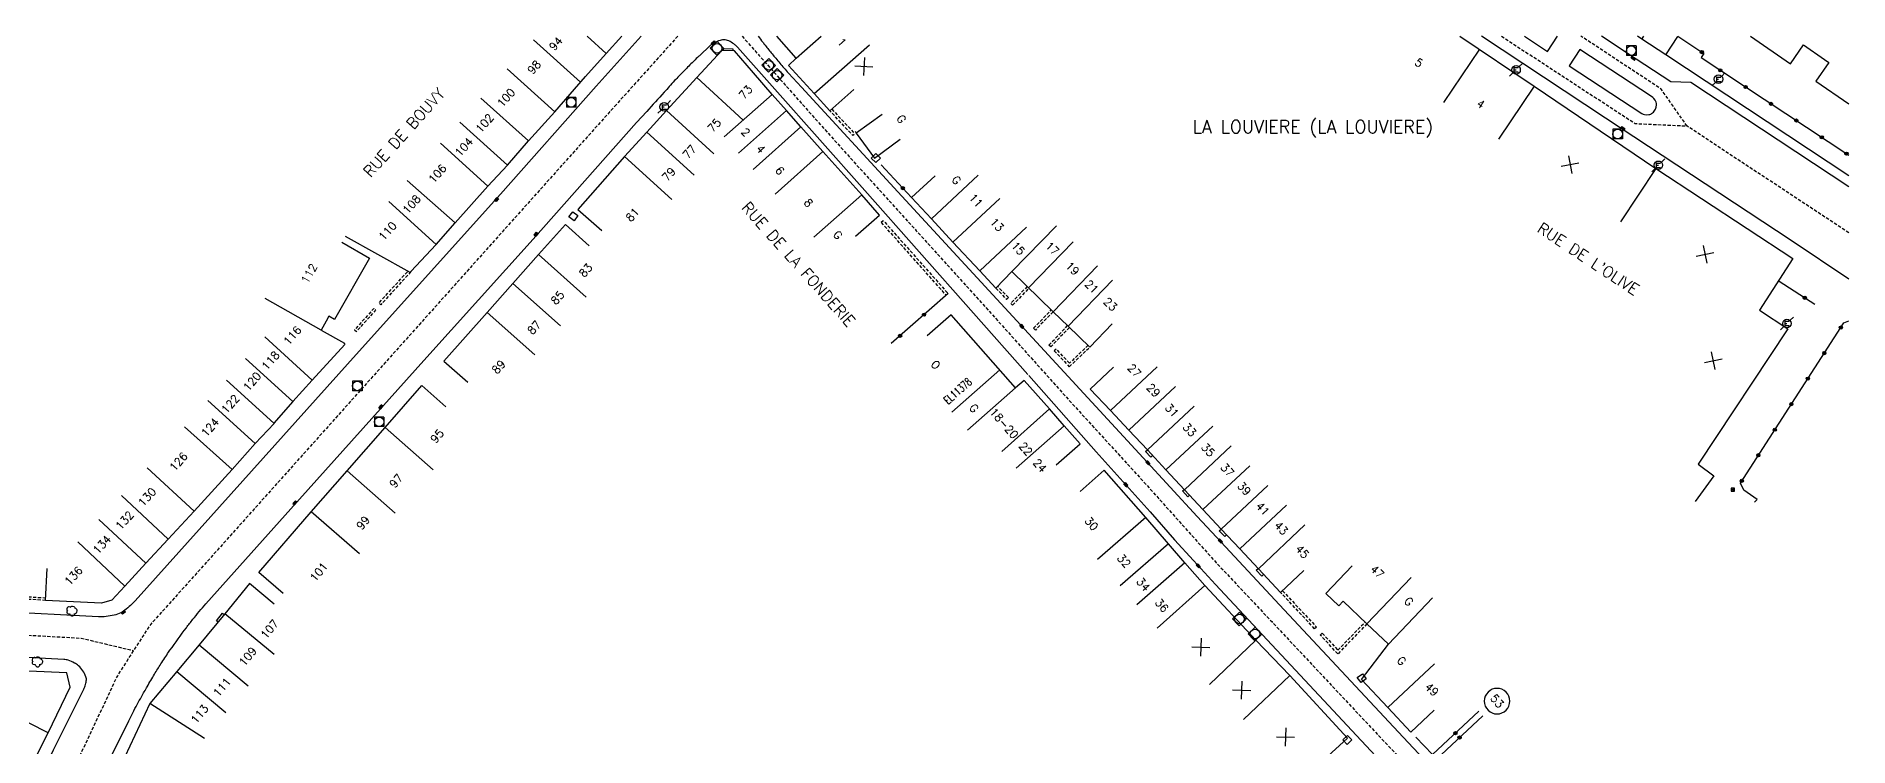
# Model space of a CAD drawing. Header units: millimetres. Extents: x 135999 to 137000, y 128000 to 129000.
# Drawn here: x 136716.9 to 137000, y 128889 to 129000 of the extents above; entities that cross this region are included whole.
import ezdxf
from ezdxf.enums import TextEntityAlignment as Align

# ---------------------------------------------------------------- set-up
doc = ezdxf.new("R2010")
doc.units = ezdxf.units.MM
doc.linetypes.add('DASHED', pattern=[0.75, 0.5, -0.25])
doc.layers.get('0').update_dxf_attribs({"linetype": 'CONTINUOUS'})
for name, color, linetype in [('W0001', 6, 'DASHED'), ('W0008', 7, 'CONTINUOUS'), ('W0100', 7, 'CONTINUOUS'), ('W0112', 1, 'DASHED'), ('W0300', 7, 'CONTINUOUS'), ('W0322', 7, 'CONTINUOUS'), ('W0330', 7, 'CONTINUOUS'), ('W0400', 7, 'CONTINUOUS'), ('W0420', 7, 'CONTINUOUS'), ('W0471', 7, 'CONTINUOUS'), ('W0980', 7, 'CONTINUOUS'), ('W0984', 7, 'CONTINUOUS'), ('W0989', 7, 'CONTINUOUS'), ('W0991', 7, 'CONTINUOUS'), ('W1102', 7, 'CONTINUOUS')]:
    doc.layers.add(name, color=color, linetype=linetype)
doc.styles.get("Standard").update_dxf_attribs({"font": 'romans.shx', "width": 0.85})

# ---------------------------------------------------------------- blocks, each defined once
blk = doc.blocks.new('T400')
for p, q in [((-0.15, 0.3), (0.15, 0.3)), ((-0.15, -0.25), (-0.15, 0.3)), ((-0.15, 0.15), (0.15, 0.15)), ((-0.15, 0), (0.15, 0)), ((0.15, 0.3), (0.15, -0.25)), ((-0.15, -0.15), (0.15, -0.15)), ((-0.15, -0.25), (-0.15, -0.3)), ((-0.15, -0.3), (0.15, -0.3)), ((0.15, -0.3), (0.15, -0.25))]:
    blk.add_line(p, q)
blk = doc.blocks.new('t112o')
at = {"color": 0, "linetype": 'Continuous'}
for p, q in [((-0.5, 0.5), (0.5, 0.5)), ((-0.5, -0.5), (-0.5, 0.5)), ((0.5, 0.5), (0.5, -0.5)), ((0.5, -0.5), (-0.5, -0.5))]:
    blk.add_line(p, q, dxfattribs=at)
blk = doc.blocks.new('T420')
for p, q in [((0.75, 0.75), (-0.75, 0.75)), ((-0.75, 0.75), (-0.75, -0.75)), ((0.75, 0.75), (0.75, -0.75)), ((0.75, -0.75), (-0.75, -0.75))]:
    blk.add_line(p, q)
blk.add_ellipse((0, 0), major_axis=(-0.53, 0.53), ratio=1, start_param=3.926991, end_param=10.210176)
blk = doc.blocks.new('T300')
for p, q in [((-0.8, 0.51), (-0.86, 0.34)), ((-0.86, 0.34), (-0.86, 0.17)), ((-0.86, 0.17), (-0.74, 0.06)), ((-0.69, 0.63), (-0.8, 0.51)), ((-0.8, -0.06), (-0.74, 0.06)), ((-0.74, 0.06), (-0.69, 0.11)), ((-0.57, 0.69), (-0.69, 0.63)), ((-0.46, 0.69), (-0.57, 0.69)), ((-0.29, 0.63), (-0.46, 0.69)), ((-0.29, 0.63), (-0.17, 0.74)), ((-0.23, 0.57), (-0.29, 0.63)), ((-0.17, 0.74), (-0.06, 0.8)), ((-0.06, 0.8), (0.06, 0.8)), ((0.06, 0.8), (0.23, 0.74)), ((0.23, 0.74), (0.34, 0.63)), ((0.34, 0.63), (0.4, 0.51)), ((0.46, 0.46), (0.34, 0.46)), ((0.4, 0.51), (0.4, 0.46)), ((0.57, 0.4), (0.46, 0.46)), ((0.57, 0.4), (0.69, 0.29)), ((0.69, 0.29), (0.74, 0.17)), ((0.74, 0.06), (0.69, -0.17)), ((0.74, 0.17), (0.74, 0.06)), ((-0.8, -0.17), (-0.8, -0.06)), ((-0.8, -0.23), (-0.8, -0.17)), ((-0.74, -0.34), (-0.8, -0.23)), ((-0.69, -0.4), (-0.74, -0.34)), ((-0.51, -0.46), (-0.69, -0.4)), ((-0.4, -0.46), (-0.51, -0.46)), ((-0.4, -0.46), (-0.34, -0.46)), ((-0.34, -0.46), (-0.34, -0.4)), ((-0.34, -0.51), (-0.34, -0.46)), ((-0.29, -0.63), (-0.34, -0.51)), ((-0.17, -0.74), (-0.29, -0.63)), ((-0.06, -0.8), (-0.17, -0.74)), ((0.06, -0.8), (-0.06, -0.8)), ((0.17, -0.74), (0.06, -0.8)), ((0.23, -0.69), (0.17, -0.74)), ((0.29, -0.46), (0.23, -0.46)), ((0.29, -0.63), (0.23, -0.69)), ((0.46, -0.4), (0.29, -0.46)), ((0.34, -0.51), (0.29, -0.63)), ((0.34, -0.51), (0.34, -0.46)), ((0.57, -0.34), (0.46, -0.4)), ((0.63, -0.29), (0.57, -0.34)), ((0.69, -0.17), (0.63, -0.29))]:
    blk.add_line(p, q)
blk = doc.blocks.new('t322o')
at = {"color": 0, "linetype": 'Continuous'}
for radius in [0.25, 0.15]:
    blk.add_circle((0, 0), radius, dxfattribs=at)
blk = doc.blocks.new('t991o')
at = {"color": 0, "linetype": 'Continuous'}
for p, q in [((-1, 1), (1, -1)), ((-1, -1), (1, 1))]:
    blk.add_line(p, q, dxfattribs=at)
blk = doc.blocks.new('T471')
for p, q in [((-0.333334, 0.333334), (-0.333334, -0.333334)), ((-0.333334, 0.333334), (0.333334, 0.333334)), ((-0.333334, 0), (0, 0)), ((0.500001, 0.500001), (1.000002, 1.000002)), ((-0.500001, -0.500001), (-1.000002, -1.000002)), ((-0.333334, -0.333334), (0.333334, -0.333334))]:
    blk.add_line(p, q)
blk.add_ellipse((0, 0), major_axis=(0.471405, 0.471405), ratio=1, start_param=5.4977871438, end_param=11.780972451)
blk = doc.blocks.new('t330o')
at = {"color": 0, "linetype": 'Continuous'}
for p, q in [((0.25, -0.25), (-0.25, 0.25)), ((-0.25, -0.25), (0.25, 0.25)), ((-0.25, 0.25), (-0.25, -0.25)), ((0.25, 0.25), (-0.25, 0.25)), ((0.25, -0.25), (0.25, 0.25)), ((-0.25, -0.25), (0.25, -0.25)), ((-0.25, -0.25), (-0.25, -0.25))]:
    blk.add_line(p, q, dxfattribs=at)

msp = doc.modelspace()

# ---------------------------------------------------------------- linework, layer by layer
at = {"layer": 'W0001', "flags": 128}
for points in [[(136817.07, 129000), (136807.48, 128989.34)], [(136827.13, 129000), (136829.76, 128997.03), (136837.46, 128988.32), (136844.57, 128980.38), (136854.34, 128969.62), (136867.3, 128955.29), (136878.47, 128942.83), (136890.15, 128930.06), (136901.19, 128917.74), (136909.86, 128908.53), (136926.78, 128890.5), (136942.12, 128874.17), (136950.79, 128865.05), (136959.37, 128856.57), (136975.1, 128840.8), (136998.65, 128817.5)], [(136945.76, 129000), (136966.65, 128986.36), (136974.73, 128985.98), (136970.7, 128991.75), (136958.17, 129000)], [(136807.48, 128989.34), (136742.47, 128916.71), (136734.58, 128907.94), (136729.53, 128900.08), (136723.42, 128887.05), (136697.82, 128835.4), (136674.89, 128789.73), (136668.08, 128778.35), (136660.92, 128768.49), (136638.46, 128737.32), (136635.65, 128732.75), (136633.3, 128728.17), (136631.3, 128721.71), (136621.67, 128692.43), (136620.38, 128685.04), (136619.79, 128678.35), (136616.85, 128639.73), (136616.62, 128630.74), (136617.09, 128622.52), (136620.38, 128599.4), (136624.84, 128576.15), (136630.01, 128560.23), (136634.82, 128546.73), (136635.35, 128537.18), (136633.94, 128526.18), (136631.11, 128509.17), (136629.8, 128503.35), (136628.72, 128500.25), (136622.64, 128492.47), (136615.47, 128482.01), (136598.88, 128475.92), (136591.23, 128470.01), (136583.58, 128479.57), (136581, 128481.82), (136577.78, 128483.78), (136573.22, 128485.28), (136557.61, 128488.65), (136554.13, 128490.2), (136552.97, 128495.85), (136561.89, 128499.53), (136621.16, 128490.31)], [(137000, 128969.27), (136995.73, 128972.1), (136974.73, 128985.98)], [(136687.89, 128907.93), (136723.88, 128905.96), (136732.06, 128904.01)]]:
    msp.add_lwpolyline(points, dxfattribs=at)
at = {"layer": 'W0008', "flags": 128}
for points in [[(136804.33, 128992.19), (136811.35, 129000)], [(137000, 128962.07), (136990.98, 128968.07), (136962.02, 128987.21), (136942.62, 129000)], [(136949.34, 129000), (136952.93, 128997.63)], [(136952.93, 128997.63), (136954.49, 129000)], [(137000, 128976.46), (136975.33, 128992.75), (136972.22, 128992.89), (136966.8, 128996.41), (136961.36, 129000)], [(137000, 128978.19), (136971.42, 128997.09), (136967.69, 128999.53), (136966.99, 129000)], [(136967.69, 128999.53), (136968, 129000)], [(136971.42, 128997.09), (136973.32, 128999.97)], [(136745.24, 128908.48), (136745, 128908.68), (136745.96, 128909.84), (136746.21, 128909.63)]]:
    msp.add_lwpolyline(points, dxfattribs=at)
for points in [[(136871.75, 128947.13), (136846.3, 128975.9), (136832.26, 128991.73), (136826.42, 128998.31, 0.053509), (136826.01, 128998.67, 0.031763), (136825.24, 128999.17, 0.096628), (136824.46, 128999.42, 0.101341), (136823.68, 128999.35, 0.056191), (136822.79, 128998.98, 0.058589), (136822.04, 128998.44), (136820.55, 128997.06, 0.008295), (136820.14, 128996.67, 0.002508), (136818.81, 128995.34, 0.003212), (136817.25, 128993.76, 0.007507), (136816.59, 128993.06, 0.001068), (136814.93, 128991.24, -0.000652), (136812.22, 128988.25), (136810.63, 128986.5)], [(136804.33, 128992.19), (136789.36, 128975.33), (136767.31, 128950.79), (136732.32, 128911.8, -0.023653), (136731.61, 128911.08, -0.020121), (136730.7, 128910.31, -0.065397), (136729.84, 128909.8, -0.057261), (136728.74, 128909.48, -0.023163), (136727.47, 128909.31, -0.033424), (136726.57, 128909.3), (136710.65, 128910.14), (136688.09, 128911.39)], [(136723.66, 128877.66), (136731.3, 128893.04, -0.007072), (136731.95, 128894.31, -0.003541), (136733.3, 128896.81, -0.005351), (136734.19, 128898.37, -0.004242), (136735.34, 128900.33, -0.006946), (136736.34, 128901.94, -0.006029), (136737.54, 128903.76, -0.008541), (136737.75, 128904.07, -0.000742), (136740.31, 128907.59, -0.012914), (136741.33, 128908.9, -0.006874), (136743.33, 128911.3), (136756.64, 128926.17), (136777.41, 128949.35), (136794.47, 128968.29), (136810.63, 128986.5)], [(136658.01, 128833.46), (136671.59, 128829.1), (136684.54, 128825.01, 0.060117), (136685.4, 128824.85, 0.052537), (136686.41, 128824.89, 0.087725), (136687.25, 128825.17, 0.075088), (136688.08, 128825.79, 0.024381), (136688.78, 128826.58, 0.054773), (136689.04, 128826.98), (136709.37, 128868.01), (136719.56, 128888.51), (136724.2, 128897.79, 0.039951), (136724.49, 128898.51, 0.038102), (136724.68, 128899.3, 0.121397), (136724.62, 128899.92, 0.069851), (136724.14, 128900.87, 0.052008), (136723.47, 128901.64, 0.069648), (136722.85, 128902.07, 0.038419), (136721.83, 128902.5, 0.066547), (136721.19, 128902.62), (136687.68, 128904.46)]]:
    msp.add_lwpolyline(points, format="xyb", dxfattribs=at)
at = {"layer": 'W0008'}
for points in [[(136825.74, 128997.75), (136825.74, 128997.99), (136824.15, 128998.02), (136824.15, 128997.77)], [(136871.9, 128947), (136882.43, 128935.09), (136890.86, 128925.7), (136894.68, 128921.31), (136897.64, 128918.07), (136901.09, 128914.35), (136926.79, 128886.81)], [(136891.26, 128934.47), (136890.98, 128934.22), (136890.15, 128935.11), (136890.43, 128935.37)], [(136897.02, 128928.29), (136896.77, 128928.05), (136895.9, 128928.95), (136896.16, 128929.2)], [(136902.79, 128922.1), (136902.53, 128921.85), (136901.66, 128922.74), (136901.95, 128923)], [(136908.6, 128915.91), (136908.33, 128915.66), (136907.45, 128916.57), (136907.73, 128916.84)]]:
    msp.add_lwpolyline(points, dxfattribs=at)
msp.add_lwpolyline([(136829.66, 129000, 0.00248), (136830.35, 128999.07, 0.00625), (136830.73, 128998.58, 0.001991), (136831.82, 128997.23, 0.003877), (136832.38, 128996.55, 0.004063), (136833.66, 128995.05, 0.007427), (136834.37, 128994.24), (136836.41, 128992.02), (136851.48, 128975.69), (136873.12, 128952.19), (136889.78, 128934.12), (136898.21, 128924.95), (136901.21, 128921.74), (136911.08, 128911.17), (136930.41, 128890.49), (136940.07, 128880.16, 0.00293)], format="xyb", dxfattribs=at)
at = {"layer": 'W0008', "flags": 128}
msp.add_lwpolyline([(136956.31, 128995.4), (136967.66, 128987.91), (136967.86, 128987.81), (136968.08, 128987.75), (136968.42, 128987.73), (136968.77, 128987.75), (136968.93, 128987.79), (136969.07, 128987.84), (136969.21, 128987.91), (136969.34, 128988.01), (136969.48, 128988.14), (136969.6, 128988.29), (136969.71, 128988.45), (136969.79, 128988.63), (136969.9, 128988.94), (136969.96, 128989.27), (136969.95, 128989.48), (136969.89, 128989.69), (136969.74, 128989.99), (136969.55, 128990.26), (136969.38, 128990.45), (136969.18, 128990.61), (136958, 128997.94)], close=True, dxfattribs=at)
at = {"layer": 'W0100', "flags": 128}
for points in [[(136802.66, 128993.71), (136805.91, 128997.3), (136808.34, 129000)], [(136844.85, 128968.76), (136848.6, 128972.06), (136845.81, 128975.23), (136839.76, 128981.99), (136836.32, 128985.84), (136834.05, 128988.39), (136831.82, 128990.92), (136828.91, 128994.29), (136825.94, 128997.74), (136823.94, 128997.78), (136820.08, 128993.54), (136815.33, 128988.4), (136812.25, 128985.03)], [(136844.56, 128991.68), (136840.84, 128988.34), (136838.4, 128991.05), (136838.4, 128991.05), (136834.37, 128995.41), (136835.57, 128996.56), (136832.54, 129000)], [(136939.25, 129000), (136950.87, 128992.19), (136969.87, 128979.34), (136991.28, 128965.25), (136986.06, 128957.21), (136990.5, 128954.28), (136976.48, 128933.12), (136976.48, 128933.12), (136978.94, 128931.34), (136976, 128927.29)], [(136984.64, 129000), (136990.9, 128995.69), (136992.93, 128998.65), (136996.23, 128996.38), (136996.9, 128995.92), (136994.86, 128992.97), (136994.86, 128992.97), (137000, 128989.43)], [(136765.12, 128968.75), (136775.2, 128963.15), (136775.39, 128963.22), (136779.36, 128967.46), (136782.29, 128970.84), (136787.42, 128976.57), (136790.46, 128979.87), (136793.77, 128983.65), (136797.88, 128988.21), (136802.66, 128993.71)], [(136849.01, 128987.79), (136844.97, 128984.84), (136847.8, 128980.97), (136851.83, 128983.92)], [(136812.25, 128985.03), (136808.76, 128981.2), (136801.47, 128972.93), (136805.22, 128969.63)], [(136884.92, 128955.05), (136881.47, 128951.44), (136878.06, 128954.7), (136875.71, 128956.96), (136869.27, 128963.22), (136866.76, 128960.64), (136864.24, 128963.36), (136860.06, 128967.83), (136856.69, 128971.46), (136853.61, 128974.78), (136857.28, 128978.18)], [(136803.25, 128967.27), (136799.52, 128970.6), (136795.31, 128965.89), (136791.3, 128961.38), (136787.29, 128956.86), (136780.55, 128949.24), (136784.3, 128945.93)], [(136764.58, 128967.81), (136768.92, 128965.33), (136763.44, 128955.74), (136762.57, 128956.24), (136762.14, 128955.48), (136761.35, 128954.09), (136765.04, 128952.07), (136764.95, 128951.91), (136765.06, 128951.84), (136759.96, 128946.26), (136756.94, 128942.91), (136753.97, 128939.53), (136754.02, 128939.49), (136751.06, 128936.36), (136747.45, 128932.29), (136741.55, 128925.78), (136737.48, 128921.4), (136733.97, 128917.67), (136730.7, 128914.1), (136728.66, 128911.89), (136727.05, 128911.42), (136718.33, 128911.86), (136718.58, 128916.85)], [(136876.19, 128933.03), (136879.93, 128936.34), (136877.45, 128939.15), (136875.17, 128941.76), (136871.21, 128946.23), (136869.85, 128945.08), (136859.77, 128956.49), (136856.02, 128953.18)], [(136914.9, 128916.52), (136911.25, 128913.09), (136907.77, 128916.8), (136904.86, 128919.89), (136901.97, 128922.98), (136899.11, 128926.05), (136896.21, 128929.15), (136893.31, 128932.25), (136890.43, 128935.36), (136887.54, 128938.43), (136884.65, 128941.53), (136881.52, 128944.87), (136885.16, 128948.29)], [(136755.43, 128912.95), (136751.64, 128916.21), (136759.8, 128925.71), (136765.41, 128932.09), (136771.36, 128938.87), (136777.1, 128945.41), (136780.86, 128942.11)], [(136935.22, 128894.68), (136931.57, 128891.27), (136928, 128895.1), (136923.9, 128899.48), (136928.08, 128905.02), (136924.74, 128908.2), (136921.02, 128911.73), (136920.32, 128911.01), (136918.33, 128912.92), (136922.45, 128917.26)], [(136754.05, 128911.29), (136750.19, 128914.47), (136746.32, 128909.76), (136742.29, 128904.93), (136738.82, 128900.75), (136734.62, 128895.72), (136729.93, 128885.75), (136727.33, 128880.15), (136725.77, 128874.45), (136725.05, 128871.61), (136726.34, 128868.93), (136742.79, 128851.09), (136741.99, 128850.37), (136744.35, 128847.78), (136746.68, 128845.17), (136748.95, 128842.67), (136751.12, 128840.25), (136753.38, 128837.76)], [(136673.87, 128831.01), (136685.06, 128827.35), (136687.38, 128828.31), (136692.38, 128838.34), (136695.27, 128844.09), (136697.91, 128849.42), (136700.61, 128854.81), (136704.2, 128861.94), (136705.98, 128865.5), (136707.74, 128869.04), (136709.49, 128872.64), (136711.89, 128877.21), (136714.14, 128881.8), (136716.77, 128887.28), (136718.7, 128891.18), (136722.14, 128898.28), (136721.66, 128900.52), (136708.53, 128901.12), (136708.3, 128896.13)]]:
    msp.add_lwpolyline(points, dxfattribs=at)
at = {"layer": 'W0100'}
msp.add_lwpolyline([(136918, 128886.96), (136921.68, 128890.34), (136912.7, 128900.11), (136907.37, 128905.62), (136899.4, 128914.18), (136896.31, 128917.73), (136893.74, 128920.68), (136890.17, 128924.81), (136883.67, 128932.19), (136879.92, 128928.88)], dxfattribs=at)
at = {"layer": 'W0112', "flags": 128}
for points in [[(136841.13, 128988.61), (136844.5, 128985.02), (136844.76, 128985.18), (136844.97, 128984.84), (136844.43, 128984.5), (136840.84, 128988.34)], [(136775.39, 128963.22), (136770.69, 128958.05), (136770.39, 128958.31), (136774.92, 128963.31)], [(136718.33, 128911.86), (136714.17, 128912.1), (136714.19, 128912.5), (136718.35, 128912.26)]]:
    msp.add_lwpolyline(points, dxfattribs=at)
for points in [[(136848.87, 128970.93), (136849.17, 128971.2), (136859.3, 128959.81), (136859, 128959.54)], [(136766.57, 128954.12), (136766.87, 128953.85), (136769.9, 128957.18), (136769.6, 128957.45)]]:
    msp.add_lwpolyline(points, close=True, dxfattribs=at)
at = {"layer": 'W0112'}
for points in [[(136866.76, 128960.64), (136868.44, 128958.88), (136868.73, 128959.16), (136867.05, 128960.91)], [(136871.67, 128960.89), (136869.1, 128958.25), (136869.39, 128957.97), (136871.95, 128960.61)], [(136875.72, 128956.96), (136872.94, 128954.1), (136872.65, 128954.37), (136875.43, 128957.23)], [(136878.26, 128954.5), (136875.33, 128951.47), (136875.05, 128951.74), (136877.97, 128954.78)], [(136881.19, 128951.73), (136878.26, 128948.92), (136876.19, 128951.13), (136875.9, 128950.86), (136878.24, 128948.35), (136881.47, 128951.44)], [(136911.55, 128913.37), (136916.85, 128907.69), (136916.56, 128907.42), (136911.25, 128913.09)], [(136924.74, 128908.2), (136920.19, 128903.5), (136917.45, 128906.44), (136917.75, 128906.72), (136920.2, 128904.08), (136924.45, 128908.48)]]:
    msp.add_lwpolyline(points, dxfattribs=at)
at = {"layer": 'W0322', "flags": 128}
for points in [[(136973.28, 129000), (136977.36, 128997.32), (136976.92, 128996.67), (137000, 128981.42)], [(136848.84, 128979.92), (136853.61, 128974.78)], [(136989.15, 128961.74), (136994.69, 128958.12)], [(136859.3, 128959.81), (136850.42, 128951.97)], [(136985.27, 128927.21), (136985.67, 128927.64), (136983.6, 128929.08), (136983.07, 128930.19), (136999.25, 128955.24), (137000, 128955.51)], [(136942.21, 128894.52), (136934.96, 128887.75), (136932.37, 128890.49)], [(136942.86, 128893.83), (136935.53, 128887), (136942.2, 128879.9)]]:
    msp.add_lwpolyline(points, dxfattribs=at)
at = {"layer": 'W1102', "flags": 128}
for points in [[(136794.52, 128999.43), (136801.89, 128992.82)], [(136805.91, 128997.3), (136802.93, 129000)], [(136835.57, 128996.56), (136839.48, 129000)], [(136838.4, 128991.05), (136847.04, 128998.66)], [(136942.3, 128997.96), (136936.72, 128989.66)], [(136790.44, 128994.89), (136797.88, 128988.21)], [(136820.08, 128993.54), (136827.28, 128986.88)], [(136950.87, 128992.19), (136945.28, 128983.9)], [(136786.33, 128990.33), (136793.77, 128983.65)], [(136831.82, 128990.92), (136824.34, 128984.27)], [(136783.02, 128986.55), (136790.46, 128979.87)], [(136815.33, 128988.4), (136822.69, 128981.64)], [(136834.05, 128988.39), (136826.57, 128981.75)], [(136787.42, 128976.57), (136780.02, 128983.29)], [(136812.25, 128985.03), (136819.65, 128978.3)], [(136836.32, 128985.84), (136828.86, 128979.18)], [(136808.76, 128981.2), (136816.16, 128974.47)], [(136839.76, 128981.99), (136832.31, 128975.33)], [(136782.29, 128970.84), (136774.79, 128977.45)], [(136856.69, 128971.46), (136864.01, 128978.27)], [(136969.87, 128979.34), (136964.32, 128971.02)], [(136845.81, 128975.23), (136838.33, 128968.59)], [(136860.06, 128967.83), (136867.38, 128974.64)], [(136779.36, 128967.46), (136771.93, 128974.16)], [(136864.24, 128963.36), (136871.55, 128970.16)], [(136869.27, 128963.22), (136876.24, 128970.39)], [(136871.86, 128960.71), (136878.83, 128967.88)], [(136795.31, 128965.89), (136802.77, 128959.24)], [(136875.71, 128956.96), (136882.67, 128964.14)], [(136798.78, 128954.74), (136791.3, 128961.38)], [(136878.06, 128954.7), (136884.98, 128961.91)], [(136761.35, 128954.09), (136752.64, 128959)], [(136787.29, 128956.86), (136794.77, 128950.23)], [(136759.96, 128946.26), (136752.58, 128953.01)], [(136756.94, 128942.91), (136749.56, 128949.66)], [(136753.97, 128939.53), (136746.59, 128946.28)], [(136867.4, 128947.86), (136859.9, 128941.24)], [(136884.65, 128941.53), (136891.96, 128948.36)], [(136869.85, 128945.08), (136862.35, 128938.46)], [(136887.54, 128938.43), (136894.84, 128945.26)], [(136751.06, 128936.36), (136743.68, 128943.11)], [(136875.17, 128941.76), (136867.68, 128935.13)], [(136890.43, 128935.36), (136897.74, 128942.19)], [(136747.45, 128932.29), (136740.01, 128938.96)], [(136771.36, 128938.87), (136778.88, 128932.27)], [(136877.45, 128939.15), (136869.96, 128932.53)], [(136893.31, 128932.25), (136900.64, 128939.06)], [(136896.21, 128929.15), (136903.51, 128935.98)], [(136734.18, 128932.54), (136741.55, 128925.78)], [(136765.41, 128932.09), (136772.92, 128925.49)], [(136899.11, 128926.05), (136906.42, 128932.87)], [(136901.97, 128922.98), (136909.27, 128929.81)], [(136737.48, 128921.4), (136730.18, 128928.23)], [(136904.86, 128919.89), (136912.15, 128926.74)], [(136733.97, 128917.67), (136726.64, 128924.47)], [(136767.35, 128919.15), (136759.8, 128925.71)], [(136890.17, 128924.81), (136882.64, 128918.23)], [(136907.77, 128916.8), (136915.05, 128923.65)], [(136730.7, 128914.1), (136723.37, 128921.01)], [(136893.74, 128920.68), (136886.19, 128914.13)], [(136896.31, 128917.73), (136888.77, 128911.16)], [(136924.74, 128908.2), (136931.62, 128915.45)], [(136899.4, 128914.18), (136891.97, 128907.49)], [(136928.08, 128905.02), (136934.97, 128912.27)], [(136754.02, 128903.39), (136746.32, 128909.76)], [(136742.29, 128904.93), (136749.98, 128898.53)], [(136907.37, 128905.62), (136900.12, 128898.73)], [(136928, 128895.1), (136935.31, 128901.92)], [(136738.82, 128900.75), (136746.5, 128894.35)], [(136912.7, 128900.11), (136905.43, 128893.25)], [(136718.7, 128891.18), (136709.78, 128895.71)], [(136743.12, 128890.3), (136734.62, 128895.72)]]:
    msp.add_lwpolyline(points, dxfattribs=at)
msp.add_lwpolyline([(136947.07, 128896.11), (136947.03, 128896.5), (136946.91, 128896.87), (136946.73, 128897.22), (136946.48, 128897.52), (136946.18, 128897.77), (136945.83, 128897.96), (136945.46, 128898.07), (136945.07, 128898.11), (136944.68, 128898.07), (136944.3, 128897.96), (136943.96, 128897.77), (136943.65, 128897.52), (136943.4, 128897.22), (136943.22, 128896.87), (136943.11, 128896.5), (136943.07, 128896.11), (136943.11, 128895.72), (136943.22, 128895.34), (136943.4, 128895), (136943.65, 128894.69), (136943.96, 128894.44), (136944.3, 128894.26), (136944.68, 128894.15), (136945.07, 128894.11), (136945.46, 128894.15), (136945.83, 128894.26), (136946.18, 128894.44), (136946.48, 128894.69), (136946.73, 128895), (136946.91, 128895.34), (136947.03, 128895.72)], close=True, dxfattribs=at)

# ---------------------------------------------------------------- block references
at = {"layer": 'W0112'}
for p, rotation in [((136848.02, 128980.96), 315.4084278752775), ((136800.78, 128971.88), 232.6028391916232), ((136923.92, 128899.7), 307.2290900476498), ((136921.67, 128890.06), 134.1918158953795)]:
    msp.add_blockref('t112o', p, dxfattribs=dict(at, rotation=rotation))
at = {"layer": 'W0300'}
for p in [(136722.48, 128910.17), (136717.09, 128902.24)]:
    msp.add_blockref('T300', p, dxfattribs=at)
at = {"layer": 'W0322'}
for p, rotation in [((136977.06, 128997.52), 326.6913899739399), ((136979.93, 128994.68), 326.5578142125287), ((136983.89, 128992.06), 326.5578142125287), ((136987.86, 128989.44), 326.5578142125287), ((136991.82, 128986.83), 326.5578142125287), ((136995.78, 128984.21), 326.5578142125287), ((136999.64, 128981.66), 326.5578142125287), ((136852.24, 128976.26), 312.907761774609), ((136993.13, 128959.14), 326.8561421541484), ((136855.55, 128956.5), 221.4474077854177), ((136998.76, 128954.48), 57.1446134742448), ((136851.81, 128953.19), 221.4474077854177), ((136996.18, 128950.49), 57.1446134742448), ((136993.61, 128946.5), 57.1446134742448), ((136991.03, 128942.51), 57.1446134742448), ((136988.45, 128938.52), 57.1446134742448), ((136985.88, 128934.53), 57.1446134742448), ((136983.3, 128930.54), 57.1446134742448), ((136938.56, 128891.11), 223.0152234190702), ((136939.2, 128890.42), 223.0152234189546)]:
    msp.add_blockref('t322o', p, dxfattribs=dict(at, rotation=rotation))
at = {"layer": 'W0330'}
msp.add_blockref('t330o', (136981.88, 128929.15), dxfattribs=at)
at = {"layer": 'W0400'}
for p, rotation in [((136822.62, 128998.96), 312.339003748106), ((136966.36, 128996.53), 56.59015021359611), ((136964.7, 128985.62), 236.5464437080595), ((136788.78, 128974.48), 139.2166614322855), ((136794.94, 128969.05), 318.1514765921025), ((136870.83, 128954.69), 42.55717758357927), ((136770.68, 128942.06), 138.1374620504593), ((136890.53, 128933.33), 223.3735795245411), ((136887.05, 128929.94), 41.92966264022073), ((136757.28, 128927.11), 318.1038957153099), ((136901.83, 128921.13), 225.8251223588259), ((136898.37, 128917.24), 221.5879213794975), ((136730.48, 128909.98), 124.5135383660871)]:
    msp.add_blockref('T400', p, dxfattribs=dict(at, rotation=rotation))
at = {"layer": 'W0420'}
for p, rotation in [((136823.21, 128998.12), 313.6517044291069), ((136831.28, 128995.47), 313.6517044291127), ((136832.6, 128993.92), 313.6517044291069), ((136904.81, 128908.96), 313.6517044291127), ((136907.25, 128906.62), 313.6517044291069)]:
    msp.add_blockref('T420', p, dxfattribs=dict(at, rotation=rotation))
for p in [(136966.02, 128997.74), (136800.42, 128989.67), (136963.91, 128984.72), (136767.02, 128945.37), (136770.43, 128939.75)]:
    msp.add_blockref('T420', p, dxfattribs=at)
at = {"layer": 'W0471'}
for p in [(136948.03, 128994.76), (136979.66, 128993.28), (136814.96, 128988.96), (136970.26, 128979.84), (136990.35, 128955.13)]:
    msp.add_blockref('T471', p, dxfattribs=at)
at = {"layer": 'W0991'}
for p, rotation in [((136846.16, 128995.28), 311.9612696048953), ((136956.47, 128979.95), 326.1470857452319), ((136977.54, 128965.91), 326.6432711741252), ((136978.83, 128949.33), 56.49126796892534), ((136898.8, 128904.56), 312.9291160581886), ((136905.16, 128897.84), 312.9291160581886), ((136912.02, 128890.51), 312.9291160581886)]:
    msp.add_blockref('t991o', p, dxfattribs=dict(at, rotation=rotation))

# ---------------------------------------------------------------- texts
at = {"layer": 'W0980'}
msp.add_text('LA LOUVIERE (LA LOUVIERE)', height=2, dxfattribs=at).set_placement((136916.27, 128985.72), align=Align.MIDDLE)
at = {"layer": 'W0984', "width": 0.7}
msp.add_text('EL11378', height=1.25, rotation=41.4474, dxfattribs=at).set_placement((136860.81, 128944.58), align=Align.MIDDLE)
at = {"layer": 'W0989'}
for s, rotation, p in [('RUE DE BOUVY', 48.0803, (136774.32, 128984.97)), ('RUE DE LA FONDERIE', 311.799, (136835.94, 128964.39)), ("RUE DE L'OLIVE", 326.5386, (136959.32, 128965.23))]:
    msp.add_text(s, height=1.75, rotation=rotation, dxfattribs=at).set_placement(p, align=Align.MIDDLE)
at = {"layer": 'W0991'}
for s, rotation, p in [('94', 48.353, (136798.03, 128998.84)), ('1', 311.3445, (136842.7, 128999.05)), ('98', 48.353, (136794.65, 128995.17)), ('5', 326.085, (136932.85, 128995.87)), ('100', 48.353, (136790.25, 128990.39)), ('73', 47.402, (136827.67, 128991.27)), ('4', 326.085, (136942.52, 128989.42)), ('102', 48.353, (136786.89, 128986.42)), ('75', 47.402, (136822.79, 128986.08)), ('G', 306.0959, (136852.01, 128987.07)), ('104', 48.1003, (136783.68, 128982.68)), ('2', 311.6687, (136827.7, 128985.01)), ('77', 47.402, (136818.9, 128981.93)), ('4', 311.6687, (136830.03, 128982.39)), ('106', 48.1003, (136779.53, 128978.53)), ('79', 48.353, (136815.68, 128978.43)), ('6', 311.6687, (136833.02, 128979)), ('G', 312.886, (136860.61, 128977.52)), ('108', 48.1003, (136775.5, 128973.75)), ('11', 312.886, (136863.65, 128974.33)), ('81', 48.1003, (136810, 128972.11)), ('8', 311.6687, (136837.5, 128973.97)), ('110', 48.1003, (136771.74, 128969.56)), ('G', 311.6687, (136842.07, 128968.94)), ('13', 312.886, (136866.95, 128970.56)), ('15', 312.886, (136870.26, 128966.86)), ('17', 315.8178, (136875.59, 128966.84)), ('112', 60.2507, (136759.49, 128962.92)), ('83', 48.1003, (136802.7, 128963.43)), ('19', 315.8178, (136878.75, 128963.71)), ('21', 315.8178, (136881.74, 128960.88)), ('85', 48.1003, (136798.29, 128959.15)), ('23', 315.8178, (136884.66, 128958.13)), ('87', 48.1003, (136794.64, 128954.49)), ('116', 48.7711, (136756.87, 128953.24)), ('118', 48.7711, (136753.47, 128949.33)), ('89', 48.1003, (136789.1, 128948.33)), ('O', 311.4474, (136857.35, 128948.66)), ('120', 48.7711, (136750.57, 128946.06)), ('27', 313.0494, (136888.41, 128947.75)), ('122', 48.7711, (136747.17, 128942.54)), ('29', 313.0494, (136891.38, 128944.68)), ('G', 311.4474, (136863.35, 128941.87)), ('18-20', 311.4474, (136868.05, 128939.51)), ('31', 313.0494, (136894.27, 128941.53)), ('124', 48.7711, (136744.02, 128938.89)), ('95', 48.7711, (136779.49, 128937.52)), ('33', 313.0494, (136897.03, 128938.51)), ('22', 311.4474, (136871.44, 128935.53)), ('35', 313.0494, (136899.92, 128935.36)), ('126', 47.588, (136739.08, 128933.54)), ('24', 311.4474, (136873.65, 128932.93)), ('37', 313.0494, (136902.94, 128932.21)), ('130', 47.588, (136734.17, 128928)), ('97', 50.2001, (136773.08, 128930.52)), ('39', 313.0494, (136905.57, 128929.32)), ('41', 313.0494, (136908.46, 128926.17)), ('132', 47.588, (136730.65, 128924.35)), ('99', 50.2001, (136767.92, 128923.98)), ('30', 311.0754, (136881.7, 128923.84)), ('43', 313.0494, (136911.35, 128923.15)), ('134', 47.588, (136727.12, 128920.58)), ('32', 311.0754, (136886.79, 128918.03)), ('45', 313.0494, (136914.64, 128919.47)), ('136', 47.588, (136722.68, 128915.69)), ('101', 50.2001, (136760.99, 128916.3)), ('34', 311.0754, (136889.81, 128914.35)), ('47', 316.497, (136926.34, 128916.33)), ('36', 311.0754, (136892.7, 128911.07)), ('G', 316.497, (136931.27, 128911.68)), ('107', 50.2001, (136753.31, 128907.36)), ('109', 50.2001, (136749.91, 128903.09)), ('G', 316.497, (136930.14, 128902.4)), ('111', 50.2001, (136745.88, 128898.3)), ('49', 316.497, (136934.87, 128897.94)), ('113', 50.2001, (136742.38, 128894.09)), ('53', 311.0754, (136945.07, 128896.11))]:
    msp.add_text(s, height=1.25, rotation=rotation, dxfattribs=at).set_placement(p, align=Align.MIDDLE)

doc.saveas('drawing.dxf')
